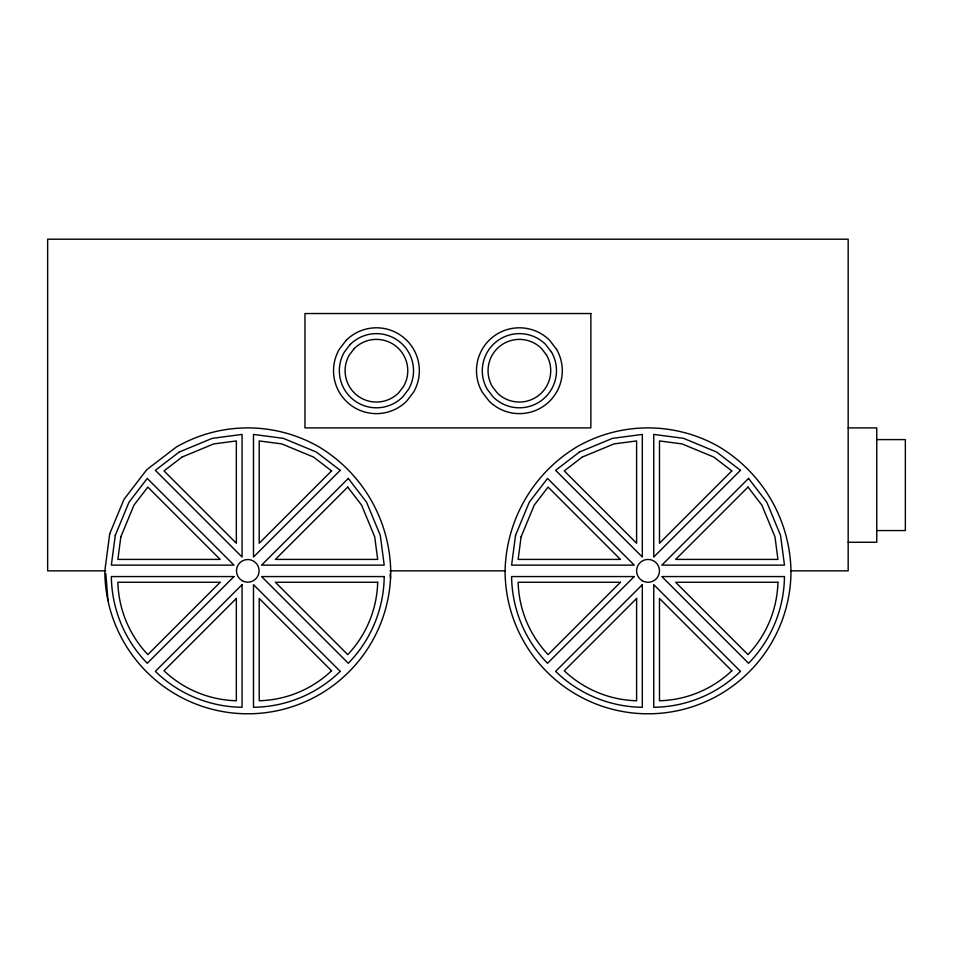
<?xml version="1.0" encoding="UTF-8"?>
<svg xmlns="http://www.w3.org/2000/svg" width="953" height="953" viewBox="0 0 953 953"><rect width="100%" height="100%" fill="white"/><g stroke="black" fill="none" stroke-linecap="round" stroke-linejoin="round"><path stroke-width="1.43" d="M505.09 570.847C506.198 519.981 533.061 473.438 576.565 447.052A142.95 142.95 0 0 1 719.515 447.052C763.019 473.438 789.882 519.981 790.99 570.847A142.95 142.95 0 0 1 648.04 713.797A142.95 142.95 0 0 1 505.09 570.847L389.956 570.847M848.17 427.897L876.76 427.897L876.76 542.257L848.17 542.257M876.76 439.595L905.35 439.595L905.35 530.559L876.76 530.559M105.604 570.847L47.65 570.847L47.65 239.203L848.17 239.203L848.17 570.847L790.99 570.847M390.182 573.813L390.539 578.257M105.831 573.682L107.975 600.64M109.702 533.847L104.83 570.847A142.95 142.95 0 0 0 385.858 607.847A142.95 142.95 0 0 0 390.73 570.847C389.622 519.981 362.759 473.438 319.255 447.052A142.95 142.95 0 0 0 176.305 447.052L146.702 469.769L123.985 499.372L109.702 533.847M115.277 535.336L111.346 565.129L233.973 565.129L147.262 478.418L128.977 502.255L115.277 535.336M120.84 536.837L117.874 559.411L220.167 559.411L147.834 487.078L133.968 505.138L120.84 536.837M515.537 535.336L511.606 565.129L634.233 565.129L547.522 478.418L529.237 502.255L515.537 535.336M521.1 536.837L518.134 559.411L620.427 559.411L548.094 487.078L534.228 505.138L521.1 536.837M346.106 340.388L339.292 349.274A42.885 42.885 0 0 0 406.764 401.046L413.578 392.159A42.885 42.885 0 0 0 346.106 340.388M350.192 344.474L344.295 352.157A37.119 37.119 0 0 0 402.678 396.96L408.575 389.277A37.119 37.119 0 0 0 350.192 344.474M354.266 348.548L349.286 355.04A31.354 31.354 0 0 0 398.604 392.886L403.584 386.394A31.354 31.354 0 0 0 354.266 348.548M220.167 582.283L147.834 654.616A109.357 109.357 0 0 1 117.874 582.283L220.167 582.283M331.549 470.901L259.216 543.234L259.216 440.941L281.79 443.907L313.489 457.035L331.549 470.901M233.973 576.565L147.262 663.276A126.141 126.141 0 0 1 111.346 576.565L233.973 576.565M340.209 470.329L253.498 557.04L253.498 434.413L283.291 438.344L316.372 452.044L340.209 470.329M242.062 584.654L155.351 671.365A126.141 126.141 0 0 0 242.062 707.281L242.062 584.654M348.298 478.418L261.587 565.129L384.214 565.129L380.283 535.336L366.583 502.255L348.298 478.418M236.344 598.46L164.011 670.793A109.357 109.357 0 0 0 236.344 700.753L236.344 598.46M347.726 487.078L275.393 559.411L377.686 559.411L374.72 536.837L361.592 505.138L347.726 487.078M620.427 582.283L548.094 654.616A109.357 109.357 0 0 1 518.134 582.283L620.427 582.283M731.809 470.901L659.476 543.234L659.476 440.941L682.05 443.907L713.749 457.035L731.809 470.901M634.233 576.565L547.522 663.276A126.141 126.141 0 0 1 511.606 576.565L634.233 576.565M740.469 470.329L653.758 557.04L653.758 434.413L683.551 438.344L716.632 452.044L740.469 470.329M642.322 584.654L555.611 671.365A126.141 126.141 0 0 0 642.322 707.281L642.322 584.654M748.558 478.418L661.847 565.129L784.474 565.129L780.543 535.336L766.843 502.255L748.558 478.418M636.604 598.46L564.271 670.793A109.357 109.357 0 0 0 636.604 700.753L636.604 598.46M747.986 487.078L675.653 559.411L777.946 559.411L774.98 536.837L761.852 505.138L747.986 487.078M179.188 452.044L155.351 470.329L242.062 557.04L242.062 434.413L212.269 438.344L179.188 452.044M182.071 457.035L164.011 470.901L236.344 543.234L236.344 440.941L213.77 443.907L182.071 457.035M579.448 452.044L555.611 470.329L642.322 557.04L642.322 434.413L612.529 438.344L579.448 452.044M582.331 457.035L564.271 470.901L636.604 543.234L636.604 440.941L614.03 443.907L582.331 457.035M590.86 313.537L304.96 313.537L304.96 427.897L590.86 427.897L590.86 313.537M384.214 576.565L261.587 576.565L348.298 663.276A126.141 126.141 0 0 0 384.214 576.565M784.474 576.565L661.847 576.565L748.558 663.276A126.141 126.141 0 0 0 784.474 576.565M377.686 582.283L275.393 582.283L347.726 654.616A109.357 109.357 0 0 0 377.686 582.283M777.946 582.283L675.653 582.283L747.986 654.616A109.357 109.357 0 0 0 777.946 582.283M740.469 671.365L653.758 584.654L653.758 707.281A126.141 126.141 0 0 0 740.469 671.365M731.809 670.793L659.476 598.46L659.476 700.753A109.357 109.357 0 0 0 731.809 670.793M340.209 671.365L253.498 584.654L253.498 707.281A126.141 126.141 0 0 0 340.209 671.365M331.549 670.793L259.216 598.46L259.216 700.753A109.357 109.357 0 0 0 331.549 670.793M556.528 349.274L549.714 340.388A42.885 42.885 0 0 0 482.242 392.159L489.056 401.046A42.885 42.885 0 0 0 556.528 349.274M551.525 352.157L545.628 344.474A37.119 37.119 0 0 0 487.245 389.277L493.142 396.96A37.119 37.119 0 0 0 551.525 352.157M546.534 355.04L541.554 348.548A31.354 31.354 0 0 0 492.236 386.394L497.216 392.886A31.354 31.354 0 0 0 546.534 355.04M642.322 580.746A11.436 11.436 0 0 0 659.476 570.847A11.436 11.436 0 0 0 642.322 560.948A11.436 11.436 0 0 0 642.322 580.746M242.122 580.651A11.329 11.329 0 0 0 259.109 570.847A11.329 11.329 0 0 0 242.122 561.043A11.329 11.329 0 0 0 242.122 580.651"/></g></svg>
